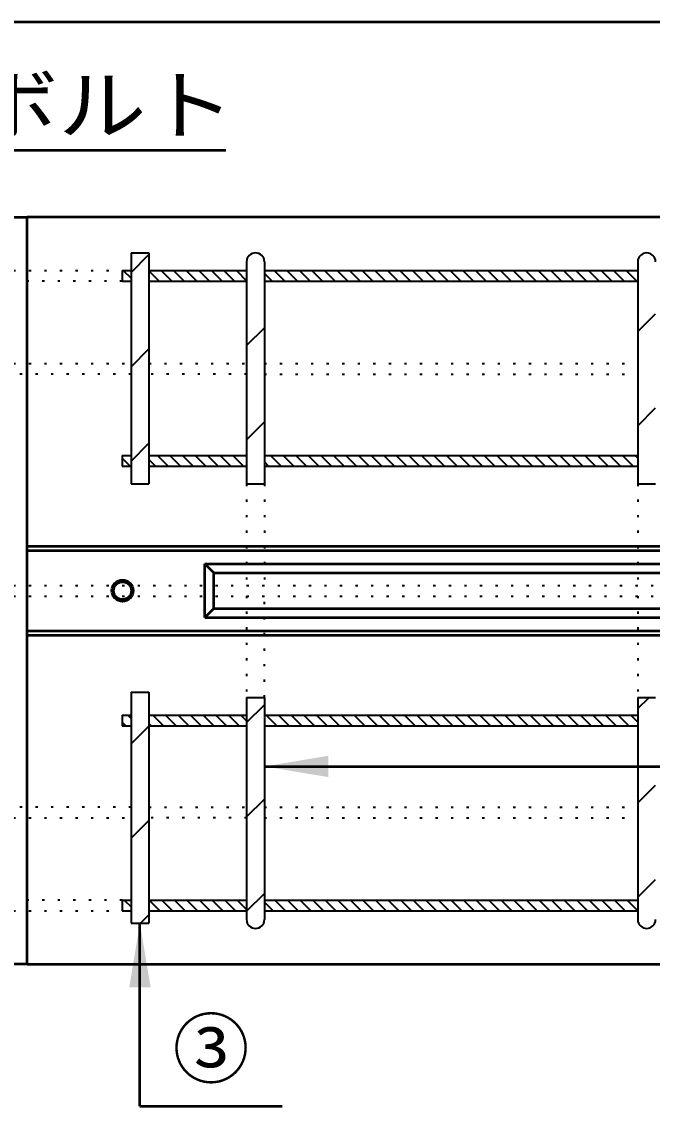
# Model space of a CAD drawing. Units: millimetres, scale not verified. Extents: x -2102 to 2102, y -1485 to 1485.
# Drawn here: x 1090 to 1445, y 452 to 1062 of the extents above; entities that cross this region are included whole.
import ezdxf
from ezdxf.enums import TextEntityAlignment as Align

# ---------------------------------------------------------------- set-up
doc = ezdxf.new("R2010")
doc.units = ezdxf.units.MM
doc.header["$LTSCALE"] = 5
doc.linetypes.add('DOTTED', pattern=[1.75, 0.25, -1.5])
doc.layers.add('0-0_V-nasSTD', color=7, linetype='Continuous', lineweight=35)
doc.layers.add('0-1_0', color=7, linetype='Continuous', lineweight=50)
doc.styles.add('ＭＳ ゴシック', font='')
doc.styles.get('ＭＳ ゴシック').set_extended_font_data('MS Gothic')

msp = doc.modelspace()

# ---------------------------------------------------------------- linework, layer by layer
at = {"layer": '0-0_V-nasSTD'}
for p, q in [((1151.576, 931.841), (1151.576, 801.841)), ((1151.576, 931.841), (1161.576, 931.841)), ((1151.576, 920.822), (1161.576, 930.822)), ((1161.576, 931.841), (1161.576, 801.841)), ((1146.576, 921.841), (1146.576, 915.841)), ((1146.576, 921.841), (1151.576, 921.841)), ((1147.238, 921.841), (1151.576, 917.504)), ((1161.576, 921.841), (1216.576, 921.841)), ((1161.576, 921.646), (1167.381, 915.841)), ((1168.452, 921.841), (1174.452, 915.841)), ((1175.523, 921.841), (1181.523, 915.841)), ((1182.594, 921.841), (1188.594, 915.841)), ((1189.665, 921.841), (1195.665, 915.841)), ((1196.736, 921.841), (1202.736, 915.841)), ((1203.807, 921.841), (1209.807, 915.841)), ((1210.878, 921.841), (1216.576, 916.143)), ((1216.576, 926.841), (1216.576, 801.841)), ((1226.576, 926.841), (1226.576, 801.841)), ((1226.576, 921.841), (1436.576, 921.841)), ((1232.091, 921.841), (1238.091, 915.841)), ((1239.162, 921.841), (1245.162, 915.841)), ((1246.233, 921.841), (1252.233, 915.841)), ((1253.304, 921.841), (1259.304, 915.841)), ((1260.376, 921.841), (1266.376, 915.841)), ((1267.447, 921.841), (1273.447, 915.841)), ((1274.518, 921.841), (1280.518, 915.841)), ((1281.589, 921.841), (1287.589, 915.841)), ((1288.66, 921.841), (1294.66, 915.841)), ((1295.731, 921.841), (1301.731, 915.841)), ((1302.802, 921.841), (1308.802, 915.841)), ((1309.873, 921.841), (1315.873, 915.841)), ((1316.944, 921.841), (1322.944, 915.841)), ((1324.015, 921.841), (1330.015, 915.841)), ((1331.086, 921.841), (1337.086, 915.841)), ((1338.157, 921.841), (1344.157, 915.841)), ((1345.228, 921.841), (1351.228, 915.841)), ((1352.299, 921.841), (1358.299, 915.841)), ((1359.371, 921.841), (1365.371, 915.841)), ((1366.442, 921.841), (1372.442, 915.841)), ((1373.513, 921.841), (1379.513, 915.841)), ((1380.584, 921.841), (1386.584, 915.841)), ((1387.655, 921.841), (1393.655, 915.841)), ((1394.726, 921.841), (1400.726, 915.841)), ((1401.797, 921.841), (1407.797, 915.841)), ((1408.868, 921.841), (1414.868, 915.841)), ((1415.939, 921.841), (1421.939, 915.841)), ((1423.01, 921.841), (1429.01, 915.841)), ((1430.081, 921.841), (1436.081, 915.841)), ((1436.576, 926.841), (1436.576, 801.841)), ((1146.576, 915.841), (1151.576, 915.841)), ((1161.576, 915.841), (1216.576, 915.841)), ((1226.576, 920.286), (1231.02, 915.841)), ((1226.576, 915.841), (1436.576, 915.841)), ((1436.576, 887.624), (1446.576, 897.624)), ((1216.576, 879.756), (1226.576, 889.756)), ((1151.576, 867.789), (1161.576, 877.789)), ((1436.576, 834.591), (1446.576, 844.591)), ((1216.576, 826.723), (1226.576, 836.723)), ((1151.576, 814.756), (1161.576, 824.756)), ((1146.576, 817.841), (1146.576, 811.841)), ((1146.576, 817.841), (1151.576, 817.841)), ((1161.576, 817.841), (1216.576, 817.841)), ((1166.386, 817.841), (1172.386, 811.841)), ((1173.457, 817.841), (1179.457, 811.841)), ((1180.528, 817.841), (1186.528, 811.841)), ((1187.599, 817.841), (1193.599, 811.841)), ((1194.67, 817.841), (1200.67, 811.841)), ((1201.741, 817.841), (1207.741, 811.841)), ((1208.812, 817.841), (1214.812, 811.841)), ((1226.576, 817.841), (1436.576, 817.841)), ((1230.025, 817.841), (1236.025, 811.841)), ((1237.096, 817.841), (1243.096, 811.841)), ((1244.167, 817.841), (1250.167, 811.841)), ((1251.238, 817.841), (1257.238, 811.841)), ((1258.31, 817.841), (1264.31, 811.841)), ((1265.381, 817.841), (1271.381, 811.841)), ((1272.452, 817.841), (1278.452, 811.841)), ((1279.523, 817.841), (1285.523, 811.841)), ((1286.594, 817.841), (1292.594, 811.841)), ((1293.665, 817.841), (1299.665, 811.841)), ((1300.736, 817.841), (1306.736, 811.841)), ((1307.807, 817.841), (1313.807, 811.841)), ((1314.878, 817.841), (1320.878, 811.841)), ((1321.949, 817.841), (1327.949, 811.841)), ((1329.02, 817.841), (1335.02, 811.841)), ((1336.091, 817.841), (1342.091, 811.841)), ((1343.162, 817.841), (1349.162, 811.841)), ((1350.233, 817.841), (1356.233, 811.841)), ((1357.304, 817.841), (1363.304, 811.841)), ((1364.376, 817.841), (1370.376, 811.841)), ((1371.447, 817.841), (1377.447, 811.841)), ((1378.518, 817.841), (1384.518, 811.841)), ((1385.589, 817.841), (1391.589, 811.841)), ((1392.66, 817.841), (1398.66, 811.841)), ((1399.731, 817.841), (1405.731, 811.841)), ((1406.802, 817.841), (1412.802, 811.841)), ((1413.873, 817.841), (1419.873, 811.841)), ((1420.944, 817.841), (1426.944, 811.841)), ((1428.015, 817.841), (1434.015, 811.841)), ((1435.086, 817.841), (1436.576, 816.352)), ((1146.576, 816.438), (1151.172, 811.841)), ((1146.576, 811.841), (1151.576, 811.841)), ((1161.576, 815.58), (1165.315, 811.841)), ((1161.576, 811.841), (1216.576, 811.841)), ((1226.576, 814.22), (1228.954, 811.841)), ((1226.576, 811.841), (1436.576, 811.841)), ((1151.576, 801.841), (1161.576, 801.841)), ((1216.576, 801.841), (1226.576, 801.841)), ((1436.576, 801.841), (1446.576, 801.841)), ((1151.576, 684.841), (1151.576, 554.841)), ((1151.576, 684.841), (1161.576, 684.841)), ((1161.576, 684.841), (1161.576, 554.841)), ((1216.576, 681.841), (1216.576, 556.841)), ((1216.576, 681.841), (1226.576, 681.841)), ((1216.576, 667.624), (1226.576, 677.624)), ((1226.576, 681.841), (1226.576, 556.841)), ((1436.576, 681.841), (1436.576, 556.841)), ((1436.576, 681.841), (1446.576, 681.841)), ((1436.576, 675.492), (1442.925, 681.841)), ((1146.576, 671.841), (1146.576, 665.841)), ((1146.576, 671.841), (1151.576, 671.841)), ((1149.751, 671.841), (1151.576, 670.016)), ((1161.576, 671.841), (1216.576, 671.841)), ((1163.893, 671.841), (1169.893, 665.841)), ((1170.964, 671.841), (1176.964, 665.841)), ((1178.035, 671.841), (1184.035, 665.841)), ((1185.106, 671.841), (1191.106, 665.841)), ((1192.178, 671.841), (1198.178, 665.841)), ((1199.249, 671.841), (1205.249, 665.841)), ((1206.32, 671.841), (1212.32, 665.841)), ((1213.391, 671.841), (1216.576, 668.656)), ((1226.576, 671.841), (1436.576, 671.841)), ((1227.533, 671.841), (1233.533, 665.841)), ((1234.604, 671.841), (1240.604, 665.841)), ((1241.675, 671.841), (1247.675, 665.841)), ((1248.746, 671.841), (1254.746, 665.841)), ((1255.817, 671.841), (1261.817, 665.841)), ((1262.888, 671.841), (1268.888, 665.841)), ((1269.959, 671.841), (1275.959, 665.841)), ((1277.03, 671.841), (1283.03, 665.841)), ((1284.101, 671.841), (1290.101, 665.841)), ((1291.172, 671.841), (1297.172, 665.841)), ((1298.244, 671.841), (1304.244, 665.841)), ((1305.315, 671.841), (1311.315, 665.841)), ((1312.386, 671.841), (1318.386, 665.841)), ((1319.457, 671.841), (1325.457, 665.841)), ((1326.528, 671.841), (1332.528, 665.841)), ((1333.599, 671.841), (1339.599, 665.841)), ((1340.67, 671.841), (1346.67, 665.841)), ((1347.741, 671.841), (1353.741, 665.841)), ((1354.812, 671.841), (1360.812, 665.841)), ((1361.883, 671.841), (1367.883, 665.841)), ((1368.954, 671.841), (1374.954, 665.841)), ((1376.025, 671.841), (1382.025, 665.841)), ((1383.096, 671.841), (1389.096, 665.841)), ((1390.167, 671.841), (1396.167, 665.841)), ((1397.238, 671.841), (1403.238, 665.841)), ((1404.31, 671.841), (1410.31, 665.841)), ((1411.381, 671.841), (1417.381, 665.841)), ((1418.452, 671.841), (1424.452, 665.841)), ((1425.523, 671.841), (1431.523, 665.841)), ((1432.594, 671.841), (1436.576, 667.859)), ((1146.576, 667.945), (1148.68, 665.841)), ((1146.576, 665.841), (1151.576, 665.841)), ((1151.576, 655.657), (1161.576, 665.657)), ((1161.576, 667.088), (1162.822, 665.841)), ((1161.576, 665.841), (1216.576, 665.841)), ((1226.576, 665.841), (1436.576, 665.841)), ((1436.576, 622.459), (1446.576, 632.459)), ((1216.576, 614.591), (1226.576, 624.591)), ((1151.576, 602.624), (1161.576, 612.624)), ((1436.576, 569.426), (1446.576, 579.426)), ((1146.576, 567.841), (1146.576, 561.841)), ((1146.576, 567.841), (1151.576, 567.841)), ((1147.685, 567.841), (1151.576, 563.95)), ((1161.576, 567.841), (1216.576, 567.841)), ((1161.827, 567.841), (1167.827, 561.841)), ((1168.898, 567.841), (1174.898, 561.841)), ((1175.969, 567.841), (1181.969, 561.841)), ((1183.04, 567.841), (1189.04, 561.841)), ((1190.111, 567.841), (1196.111, 561.841)), ((1197.183, 567.841), (1203.183, 561.841)), ((1204.254, 567.841), (1210.254, 561.841)), ((1211.325, 567.841), (1216.576, 562.59)), ((1216.576, 561.558), (1226.576, 571.558)), ((1226.576, 567.841), (1436.576, 567.841)), ((1232.538, 567.841), (1238.538, 561.841)), ((1239.609, 567.841), (1245.609, 561.841)), ((1246.68, 567.841), (1252.68, 561.841)), ((1253.751, 567.841), (1259.751, 561.841)), ((1260.822, 567.841), (1266.822, 561.841)), ((1267.893, 567.841), (1273.893, 561.841)), ((1274.964, 567.841), (1280.964, 561.841)), ((1282.035, 567.841), (1288.035, 561.841)), ((1289.106, 567.841), (1295.106, 561.841)), ((1296.178, 567.841), (1302.178, 561.841)), ((1303.249, 567.841), (1309.249, 561.841)), ((1310.32, 567.841), (1316.32, 561.841)), ((1317.391, 567.841), (1323.391, 561.841)), ((1324.462, 567.841), (1330.462, 561.841)), ((1331.533, 567.841), (1337.533, 561.841)), ((1338.604, 567.841), (1344.604, 561.841)), ((1345.675, 567.841), (1351.675, 561.841)), ((1352.746, 567.841), (1358.746, 561.841)), ((1359.817, 567.841), (1365.817, 561.841)), ((1366.888, 567.841), (1372.888, 561.841)), ((1373.959, 567.841), (1379.959, 561.841)), ((1381.03, 567.841), (1387.03, 561.841)), ((1388.101, 567.841), (1394.101, 561.841)), ((1395.172, 567.841), (1401.172, 561.841)), ((1402.244, 567.841), (1408.244, 561.841)), ((1409.315, 567.841), (1415.315, 561.841)), ((1416.386, 567.841), (1422.386, 561.841)), ((1423.457, 567.841), (1429.457, 561.841)), ((1430.528, 567.841), (1436.528, 561.841)), ((1146.576, 561.879), (1146.614, 561.841)), ((1146.576, 561.841), (1151.576, 561.841)), ((1161.576, 561.841), (1216.576, 561.841)), ((1226.576, 566.732), (1231.467, 561.841)), ((1226.576, 561.841), (1436.576, 561.841)), ((1156.826, 554.841), (1161.576, 559.591)), ((1151.576, 554.841), (1161.576, 554.841))]:
    msp.add_line(p, q, dxfattribs=at)
at = {"layer": '0-0_V-nasSTD', "linetype": 'DOTTED'}
for p, q in [((831.576, 921.841), (1146.576, 921.841)), ((1146.576, 915.841), (831.576, 915.841)), ((831.576, 869.556), (1151.576, 869.556)), ((1161.576, 869.556), (1216.576, 869.556)), ((1226.576, 869.556), (1436.576, 869.556)), ((1151.576, 863.556), (831.576, 863.556)), ((1216.576, 863.556), (1161.576, 863.556)), ((1226.576, 863.556), (1436.576, 863.556)), ((1216.576, 801.841), (1216.576, 744.841)), ((1226.576, 801.841), (1226.576, 744.841)), ((1436.576, 801.841), (1436.576, 744.841)), ((831.576, 744.841), (1806.576, 744.841)), ((831.576, 738.841), (1806.576, 738.841)), ((1216.576, 738.841), (1216.576, 681.841)), ((1226.576, 681.841), (1226.576, 738.841)), ((1436.576, 738.841), (1436.576, 681.841)), ((1151.576, 620.126), (831.576, 620.126)), ((1161.576, 620.126), (1216.576, 620.126)), ((1226.576, 620.126), (1436.576, 620.126)), ((831.576, 614.126), (1151.576, 614.126)), ((1216.576, 614.126), (1161.576, 614.126)), ((1226.576, 614.126), (1436.576, 614.126)), ((1146.576, 567.841), (831.576, 567.841)), ((831.576, 561.841), (1146.576, 561.841))]:
    msp.add_line(p, q, dxfattribs=at)
at = {"layer": '0-0_V-nasSTD', "lineweight": 50}
for p, q in [((1226.576, 642.983), (1934.576, 642.983)), ((1156.576, 451.841), (1156.576, 554.841))]:
    msp.add_line(p, q, dxfattribs=at)
for radius in [6, 5]:
    msp.add_circle((1146.776, 741.841), radius, dxfattribs=at)
at = {"layer": '0-0_V-nasSTD'}
for centre, start, end in [((1221.576, 926.841), 0, 180), ((1441.576, 926.841), 0, 180), ((1221.576, 556.841), 180, 0), ((1441.576, 556.841), 180, 0)]:
    msp.add_arc(centre, 5, start, end, dxfattribs=at)
for points in [[(1226.576, 642.983), (1262.576, 636.983), (1262.576, 648.983)], [(1150.576, 518.841), (1156.576, 554.841), (1162.576, 518.841)]]:
    msp.add_solid(points, dxfattribs=at)
at = {"layer": '0-1_0'}
for p, q in [((-168.424, 1061.841), (1831.576, 1061.841)), ((904.85, 989.524), (1204.85, 989.524)), ((570.076, 951.841), (1093.076, 951.841)), ((1087.076, 951.841), (1093.076, 951.841)), ((1831.576, 951.841), (1093.076, 951.841)), ((1093.076, 531.841), (1093.076, 951.841)), ((1093.076, 766.841), (1831.576, 766.841)), ((1093.076, 764.341), (1831.576, 764.341)), ((1193.076, 756.841), (1731.576, 756.841)), ((1193.076, 726.841), (1193.076, 756.841)), ((1198.076, 751.841), (1193.076, 756.841)), ((1198.076, 751.841), (1726.576, 751.841)), ((1198.076, 731.841), (1198.076, 751.841)), ((1198.076, 731.841), (1193.076, 726.841)), ((1193.076, 726.841), (1731.576, 726.841)), ((1198.076, 731.841), (1726.576, 731.841)), ((1093.076, 719.341), (1831.576, 719.341)), ((1093.076, 716.841), (1831.576, 716.841)), ((1093.076, 531.841), (570.076, 531.841)), ((1093.076, 531.841), (1831.576, 531.841)), ((1156.576, 451.841), (1236.576, 451.841))]:
    msp.add_line(p, q, dxfattribs=at)

# ---------------------------------------------------------------- texts
at = {"layer": '0-0_V-nasSTD', "style": 'ＭＳ ゴシック', "width": 1.15}
msp.add_text('2-M16ボルト', height=31.67, dxfattribs=at).set_placement((937.01, 989.524), align=Align.BOTTOM_LEFT)
at = {"layer": '0-0_V-nasSTD', "style": 'ＭＳ ゴシック'}
msp.add_text('③', height=31.67, dxfattribs=at).set_placement((1174.976, 458.841), align=Align.BOTTOM_LEFT)

doc.saveas('drawing.dxf')
